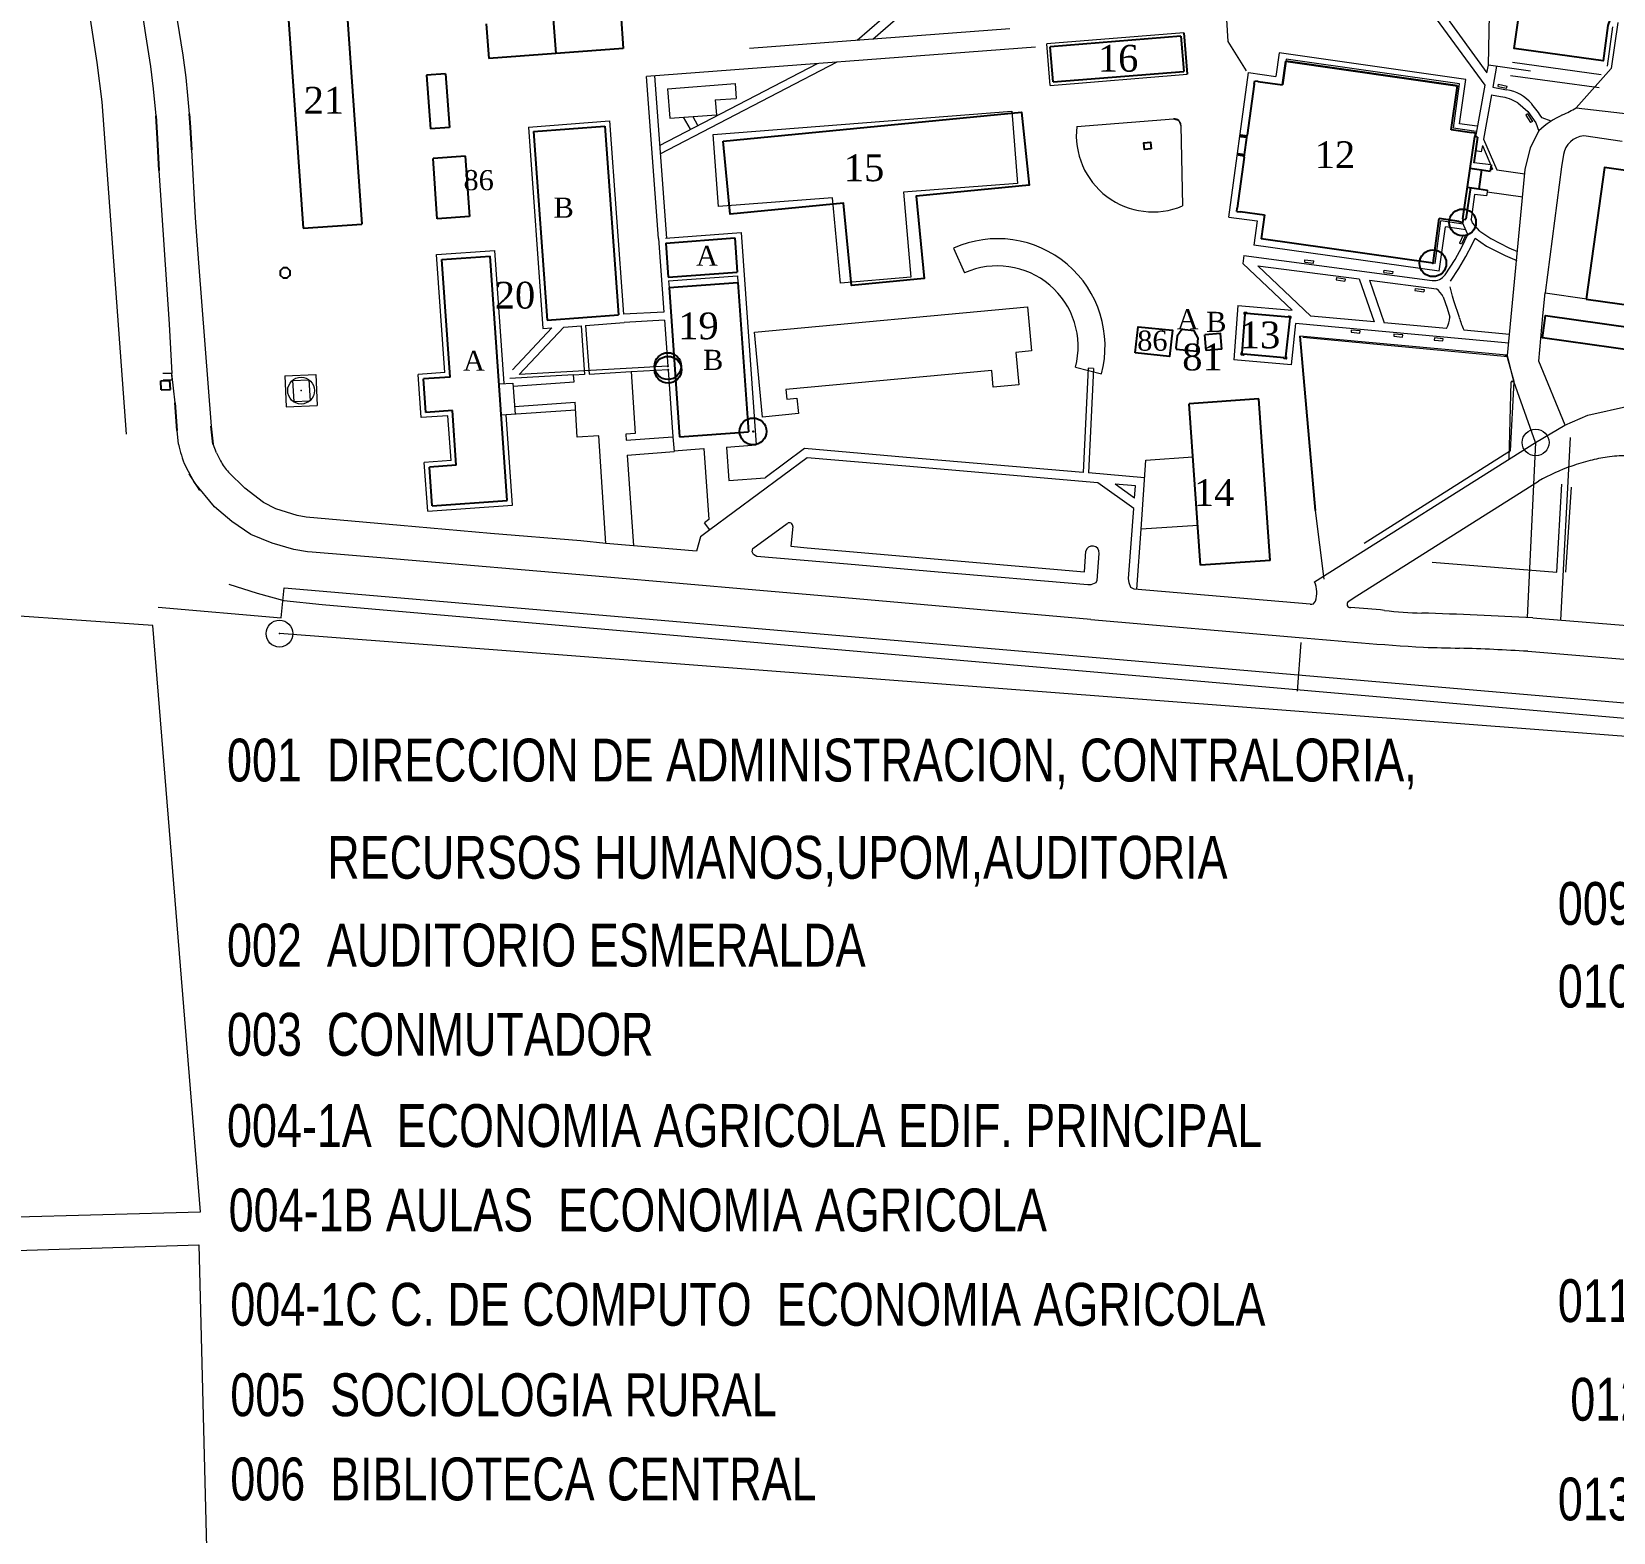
# Model space of a CAD drawing. Header units: millimetres. Extents: x 740 to 5908, y 1492 to 3373.
# Drawn here: x 4390.8 to 4745.2, y 2215.9 to 2552.1 of the extents above; entities that cross this region are included whole.
import ezdxf

# ---------------------------------------------------------------- set-up
doc = ezdxf.new("R2010")
doc.units = ezdxf.units.MM
doc.header["$PDMODE"] = 32
doc.header["$PDSIZE"] = 6
for name, color, linetype in [('AUXIPUNT', 7, 'Continuous'), ('CERCAS', 42, 'Continuous'), ('CONSTRU2', 4, 'Continuous'), ('CONSTRU3', 3, 'Continuous'), ('CVL_PUNTO_NUM', 7, 'Continuous'), ('EDIFICIOS', 7, 'Continuous'), ('ORNATO', 1, 'Continuous'), ('OTROS', 6, 'Continuous'), ('VIALI', 6, 'Continuous')]:
    doc.layers.add(name, color=color, linetype=linetype)
doc.layers.add('NOMENCLATURA EDIFICIOS', color=251, linetype='Continuous', lineweight=0)
doc.layers.add('VIAPEATO', color=8, linetype='Continuous', lineweight=0)
doc.styles.add('ARIAL', font='BOOKOS.TTF')
doc.styles.add('WMF-ARIAL0', font='arial.ttf')

msp = doc.modelspace()

# ---------------------------------------------------------------- linework, layer by layer
at = {"color": 8, "lineweight": 0}
msp.add_line((4717.23, 2544.58), (4718.18, 2597.49), dxfattribs=at)
at = {"color": 8, "ltscale": 2}
msp.add_line((4648.92, 2551.83), (4649.67, 2542.54), dxfattribs=at)
at = {"ltscale": 2}
msp.add_line((4648.28, 2551.08), (4648.92, 2543.18), dxfattribs=at)
at = {"color": 7, "lineweight": 0}
for p, q in [((4447.55, 2475.02), (4454.49, 2475.31)), ((4447.55, 2475.02), (4447.86, 2468.05)), ((4449.26, 2473.98), (4452.92, 2474.13)), ((4449.26, 2473.98), (4449.56, 2469.26)), ((4452.92, 2474.13), (4453.22, 2469.41)), ((4454.49, 2475.31), (4454.81, 2468.35)), ((4447.86, 2468.05), (4454.81, 2468.35)), ((4449.56, 2469.26), (4453.22, 2469.41))]:
    msp.add_line(p, q, dxfattribs=at)
msp.add_circle((4451.18, 2471.68), 3, dxfattribs=at)
msp.add_point((4451.18, 2471.68), dxfattribs=at)
at = {"layer": 'AUXIPUNT', "color": 7}
for p in [(4711.4, 2509.36), (4533.34, 2477.17), (4533.4, 2476.36)]:
    msp.add_point(p, dxfattribs=at)
at = {"layer": 'CERCAS', "color": 7}
msp.add_point((4552.43, 2462.54), dxfattribs=at)
at = {"layer": 'CONSTRU2', "color": 7}
msp.add_lwpolyline([(4739.11, 2492.16), (4773.73, 2487.32), (4777.89, 2516.77), (4743.23, 2521.68)], close=True, dxfattribs=at)
at = {"layer": 'CONSTRU3', "color": 7}
for p, q in [((4653.94, 2480.66), (4653.67, 2484.17)), ((4657.47, 2480.93), (4653.94, 2480.66))]:
    msp.add_line(p, q, dxfattribs=at)
for points in [[(4641.59, 2525.81), (4640.12, 2525.71), (4639.99, 2527.2), (4641.46, 2527.3)], [(4638.06, 2480.16), (4638.72, 2485.95), (4646.37, 2485.21), (4645.75, 2479.34)], [(4647.21, 2480.94), (4651.85, 2480.54), (4651.88, 2480.84), (4651.97, 2480.83), (4652.15, 2483.45), (4651.26, 2485.09), (4648.53, 2485.4), (4647.42, 2483.85), (4647.14, 2481.24), (4647.24, 2481.24)]]:
    msp.add_lwpolyline(points, close=True, dxfattribs=at)
for points in [[(4754.21, 2469.31), (4749.04, 2470.05), (4750.53, 2480.51), (4729.29, 2483.54), (4729.96, 2488.52), (4756.39, 2484.74), (4754.18, 2469.31)], [(4657.45, 2480.93), (4657.18, 2484.44), (4653.65, 2484.18)]]:
    msp.add_lwpolyline(points, dxfattribs=at)
at = {"layer": 'EDIFICIOS', "color": 7}
for p, q in [((4447.69, 2563.7), (4451.61, 2508.07)), ((4460.88, 2564.62), (4464.8, 2509)), ((4522.83, 2556.12), (4523.35, 2548.34)), ((4492.65, 2553.81), (4493.23, 2546.08)), ((4507.63, 2554.94), (4508.22, 2547.2)), ((4523.34, 2548.32), (4493.23, 2546.08)), ((4648.28, 2551.08), (4618.99, 2548.7)), ((4619.64, 2540.82), (4619, 2548.7)), ((4671.79, 2545.45), (4671.02, 2540.15)), ((4671.03, 2540.19), (4671.79, 2545.45)), ((4671.79, 2545.45), (4710.25, 2539.98)), ((4710.25, 2539.98), (4671.79, 2545.45)), ((4483.5, 2542.65), (4479.27, 2542.32)), ((4479.27, 2542.32), (4480.2, 2530.33)), ((4483.5, 2542.65), (4484.43, 2530.65)), ((4619.64, 2540.82), (4648.92, 2543.18)), ((4664.73, 2540.36), (4664.83, 2541.1)), ((4664.83, 2541.1), (4665.57, 2541)), ((4665.56, 2540.9), (4665.57, 2541)), ((4665.56, 2540.9), (4671.02, 2540.15)), ((4663.23, 2528.87), (4664.81, 2540.35)), ((4664.81, 2540.35), (4664.73, 2540.36)), ((4708.86, 2530.07), (4710.23, 2539.98)), ((4484.43, 2530.65), (4480.2, 2530.33)), ((4503.28, 2529.71), (4519.25, 2530.9)), ((4519.25, 2530.9), (4522.31, 2488.65)), ((4503.28, 2529.71), (4506.34, 2487.46)), ((4662.47, 2524), (4663.13, 2528.88)), ((4663.23, 2528.87), (4663.13, 2528.88)), ((4713.48, 2529.4), (4708.86, 2530.07)), ((4714.07, 2528.61), (4711.41, 2510.17)), ((4713.48, 2529.4), (4713.49, 2529.5)), ((4714.28, 2529.39), (4713.49, 2529.5)), ((4714.07, 2528.61), (4714.17, 2528.6)), ((4714.28, 2529.39), (4714.17, 2528.6)), ((4488, 2524.22), (4480.74, 2523.71)), ((4481.69, 2510.17), (4480.74, 2523.71)), ((4488.95, 2510.68), (4488, 2524.22)), ((4661, 2512.56), (4662.56, 2523.99)), ((4662.56, 2523.99), (4662.47, 2524)), ((4660.82, 2511.83), (4660.92, 2512.57)), ((4661, 2512.56), (4660.92, 2512.57)), ((4451.61, 2508.07), (4464.8, 2509)), ((4488.94, 2510.68), (4481.69, 2510.17)), ((4660.82, 2511.83), (4661.56, 2511.73)), ((4661.57, 2511.83), (4661.56, 2511.73)), ((4661.57, 2511.83), (4667.01, 2511.08)), ((4667.01, 2511.08), (4666.27, 2505.67)), ((4704.77, 2500.24), (4706.18, 2510.21)), ((4710.62, 2509.57), (4706.18, 2510.21)), ((4710.62, 2509.57), (4710.61, 2509.47)), ((4711.4, 2509.36), (4710.61, 2509.47)), ((4711.51, 2510.15), (4711.4, 2509.36)), ((4711.41, 2510.17), (4711.51, 2510.15)), ((4532.91, 2504.74), (4548.33, 2505.88)), ((4548.33, 2505.88), (4548.87, 2498.19)), ((4704.77, 2500.24), (4666.27, 2505.67)), ((4532.91, 2504.74), (4533.45, 2497.06)), ((4482.72, 2501.05), (4493.54, 2501.8)), ((4484.56, 2474.71), (4482.72, 2501.05)), ((4497.38, 2447.05), (4493.54, 2501.8)), ((4533.45, 2497.06), (4548.87, 2498.19)), ((4533.63, 2494.76), (4549.03, 2495.89)), ((4549.03, 2495.89), (4551.38, 2462.46)), ((4533.63, 2494.76), (4535.98, 2461.33)), ((4506.34, 2487.46), (4522.31, 2488.65)), ((4484.56, 2474.71), (4478.57, 2474.29)), ((4479.1, 2466.81), (4478.57, 2474.29)), ((4485.09, 2467.23), (4479.1, 2466.81)), ((4485.95, 2454.97), (4485.09, 2467.23)), ((4665.78, 2469.82), (4650.16, 2468.72)), ((4652.68, 2432.56), (4650.16, 2468.72)), ((4668.3, 2433.66), (4665.78, 2469.82)), ((4535.98, 2461.33), (4551.38, 2462.46)), ((4485.95, 2454.97), (4479.96, 2454.55)), ((4480.56, 2445.88), (4479.96, 2454.55)), ((4480.56, 2445.88), (4497.38, 2447.05)), ((4668.3, 2433.66), (4652.68, 2432.56))]:
    msp.add_line(p, q, dxfattribs=at)
at = {"layer": 'EDIFICIOS', "color": 8}
for p, q in [((4418.6, 2533.27), (4418.91, 2528.15)), ((4426.1, 2533.7), (4426.3, 2530.67)), ((4426.3, 2530.67), (4426.59, 2525.6)), ((4418.91, 2528.15), (4419.33, 2521.01)), ((4419.76, 2473.86), (4421.8, 2473.97)), ((4419.86, 2471.83), (4419.76, 2473.86)), ((4421.9, 2471.94), (4421.8, 2473.97)), ((4419.86, 2471.83), (4421.9, 2471.94)), ((4423.44, 2462.78), (4422.98, 2468.95)), ((4431.5, 2459.66), (4431.04, 2463.72))]:
    msp.add_line(p, q, dxfattribs=at)
at = {"layer": 'EDIFICIOS', "color": 7}
for points in [[(4724.13, 2593.33), (4753.92, 2589.25), (4752.29, 2577.32), (4743.95, 2553.44), (4742.88, 2545.57), (4722.98, 2548.3), (4724.07, 2556.16), (4722.48, 2581.4)], [(4545.76, 2527.55), (4612.59, 2534.04), (4614.31, 2517.72), (4588.95, 2515.26), (4590.74, 2496.77), (4574.52, 2495.2), (4572.72, 2513.69), (4547.34, 2511.23)], [(4671.44, 2479.03), (4662.3, 2479.81), (4662.29, 2479.65), (4661.86, 2479.69), (4661.89, 2480.12), (4662.05, 2480.1), (4662.69, 2488.77), (4662.53, 2488.78), (4662.56, 2489.21), (4662.99, 2489.18), (4662.97, 2489.02), (4672.44, 2488.2), (4672.46, 2488.36), (4672.88, 2488.32), (4672.84, 2487.89), (4672.68, 2487.91), (4671.74, 2479.27), (4671.9, 2479.26), (4671.86, 2478.83), (4671.43, 2478.87)]]:
    msp.add_lwpolyline(points, close=True, dxfattribs=at)
msp.add_point((4704.75, 2500.21), dxfattribs=at)
at = {"layer": 'NOMENCLATURA EDIFICIOS', "color": 1}
msp.add_line((4597.35, 2503.6, 100.27), (4599.83, 2498.09, 100.27), dxfattribs=at)
for points in [[(4543.49, 2529.06), (4610.4, 2534.27), (4611.66, 2518.07), (4586.13, 2516.14), (4587.79, 2497.1), (4572.05, 2495.73), (4570.23, 2514.83), (4544.71, 2512.9)], [(4533.63, 2494.76), (4549.03, 2495.89), (4551.38, 2462.46), (4535.98, 2461.33)], [(4552.77, 2484.81), (4613.94, 2490.45), (4614.85, 2480.57), (4611.31, 2480.24), (4611.98, 2472.98), (4606.26, 2472.45), (4605.91, 2476.18), (4559.78, 2471.93), (4559.98, 2469.79), (4562.27, 2470), (4562.59, 2466.52), (4554.53, 2465.77)]]:
    msp.add_lwpolyline(points, close=True, dxfattribs=at)
msp.add_lwpolyline([(4624.96, 2530.84), (4646.66, 2532.59), (4647.8, 2532.2), (4648.3, 2531.1), (4648.65, 2513.05)], dxfattribs=at)
at = {"layer": 'NOMENCLATURA EDIFICIOS', "color": 1, "elevation": 100.27}
msp.add_lwpolyline([(4624.71, 2476.96), (4630.49, 2475.43)], dxfattribs=at)
at = {"layer": 'NOMENCLATURA EDIFICIOS', "color": 1}
for centre, radius, start, end in [((4642.02, 2528.89), 17.17, 173.5086, 292.7089), ((4646.78, 2531.07), 1.52, 1.1189, 94.6153), ((4607.21, 2481.62, 100.27), 24.09, 345.1046, 114.1482), ((4607.2, 2481.55, 100.27), 18.07, 345.201, 114.1245)]:
    msp.add_arc(centre, radius, start, end, dxfattribs=at)
at = {"layer": 'ORNATO', "color": 7}
for p, q in [((4661.71, 2528.87), (4661.67, 2528.56)), ((4663.06, 2528.36), (4661.67, 2528.56)), ((4663.11, 2528.68), (4661.71, 2528.87)), ((4714.77, 2528.48), (4713.95, 2522.74)), ((4714.77, 2528.48), (4714.07, 2528.58)), ((4661.14, 2524.71), (4661.1, 2524.39)), ((4662.49, 2524.2), (4661.1, 2524.39)), ((4662.54, 2524.52), (4661.14, 2524.71)), ((4713.05, 2521.53), (4715.62, 2521.16)), ((4715.62, 2521.16), (4715.03, 2516.88)), ((4715.62, 2521.16), (4717.6, 2520.87)), ((4717.77, 2522.25), (4717.58, 2520.85)), ((4713.14, 2517.16), (4712.12, 2510.07)), ((4712.46, 2517.25), (4715.03, 2516.88)), ((4715.03, 2516.88), (4716.97, 2516.6)), ((4711.41, 2510.12), (4712.11, 2510.01))]:
    msp.add_line(p, q, dxfattribs=at)
at = {"layer": 'OTROS', "color": 7}
msp.add_line((4448.7, 2497.58), (4448.06, 2496.93), dxfattribs=at)
msp.add_lwpolyline([(4448.06, 2496.93), (4448.71, 2497.59), (4448.7, 2498.51), (4448.05, 2499.15), (4447.13, 2499.15), (4446.48, 2498.5), (4446.49, 2497.58), (4447.14, 2496.93)], close=True, dxfattribs=at)
at = {"layer": 'VIALI', "color": 7}
for p, q in [((4674.92, 2483.91), (4678.39, 2444.8)), ((4722.91, 2473.74), (4722.3, 2473.62))]:
    msp.add_line(p, q, dxfattribs=at)
at = {"layer": 'VIAPEATO', "color": 8}
for p, q in [((4658.88, 2549.88), (4656.44, 2590.47)), ((4401.36, 2571.82), (4405.44, 2545.22)), ((4697.06, 2570.23), (4716.84, 2542.86)), ((4421.59, 2566.14), (4424.68, 2546.83)), ((4695.05, 2569.19), (4716.4, 2540.09)), ((4414.59, 2562.44), (4416.35, 2551.36)), ((4575.77, 2550.16), (4591.7, 2564.05)), ((4579.25, 2550.44), (4595.27, 2564.32)), ((4609.97, 2552.75), (4551.62, 2548.35)), ((4648.92, 2551.83), (4618.25, 2549.34)), ((4745.02, 2553.18), (4743.82, 2544.33)), ((4746.2, 2554.18), (4744.65, 2543.85)), ((4416.35, 2551.36), (4417.46, 2544.28)), ((4615.72, 2548.61), (4528.59, 2542.05)), ((4619, 2540.06), (4618.25, 2549.34)), ((4663.02, 2543.33), (4658.88, 2549.88)), ((4405.44, 2545.22), (4406.55, 2536.37)), ((4424.68, 2546.83), (4425.37, 2541.79)), ((4531.51, 2526.62), (4566.86, 2544.99)), ((4531.62, 2524.69), (4571.26, 2545.33)), ((4670.34, 2547.32), (4669.58, 2542.07)), ((4712.09, 2541.39), (4670.34, 2547.32)), ((4710.74, 2540.37), (4671.85, 2545.9)), ((4716.84, 2542.86), (4717.23, 2544.58)), ((4726.61, 2543.23), (4717.23, 2544.58)), ((4722.56, 2545.25), (4742.42, 2542.52)), ((4417.46, 2544.28), (4418.02, 2539.26)), ((4425.37, 2541.79), (4425.76, 2537.76)), ((4531.25, 2505.75), (4528.59, 2542.05)), ((4530.35, 2542.18), (4533.04, 2505.83)), ((4619, 2540.06), (4649.67, 2542.54)), ((4659.01, 2510.56), (4663.44, 2542.91)), ((4663.44, 2542.91), (4669.58, 2542.07)), ((4710.72, 2531.47), (4712.09, 2541.39)), ((4718.98, 2544.33), (4718.15, 2539.69)), ((4722.15, 2542.28), (4742.01, 2539.55)), ((4744.65, 2543.85), (4736.83, 2535.03)), ((4418.02, 2539.26), (4418.6, 2533.27)), ((4425.76, 2537.76), (4426.1, 2533.7)), ((4709.37, 2530.45), (4710.74, 2540.37)), ((4716.4, 2540.09), (4714.26, 2528.55)), ((4717.85, 2537.96), (4716.09, 2528.04)), ((4717.85, 2537.96), (4719.89, 2537.53)), ((4718.15, 2539.69), (4721.23, 2539.04)), ((4719.34, 2539.83), (4719.44, 2540.32)), ((4719.34, 2539.83), (4721.26, 2539.42)), ((4719.44, 2540.32), (4721.37, 2539.9)), ((4721.26, 2539.42), (4721.37, 2539.9)), ((4406.55, 2536.37), (4411.99, 2461.89)), ((4723.8, 2536.15), (4726.03, 2534.24)), ((4726.03, 2534.24), (4727.78, 2531.66)), ((4736.83, 2535.03), (4749.17, 2533.59)), ((4502.11, 2530.72), (4520.27, 2532.08)), ((4502.11, 2530.72), (4505.37, 2485.58)), ((4520.27, 2532.08), (4523.4, 2488.78)), ((4536.8, 2532.94), (4538.33, 2530.27)), ((4538.93, 2533.12), (4539.95, 2531.13)), ((4714.47, 2529.71), (4709.37, 2530.45)), ((4714.69, 2530.9), (4710.72, 2531.47)), ((4725.96, 2533.65), (4725.54, 2533.37)), ((4725.54, 2533.37), (4726.64, 2531.72)), ((4725.96, 2533.65), (4727.06, 2532)), ((4727.06, 2532), (4726.64, 2531.72)), ((4727.78, 2531.66), (4728.46, 2529.8)), ((4731.23, 2532.01), (4729.2, 2532.78)), ((4716.09, 2528.04), (4719.04, 2521.13)), ((4726.64, 2526.04), (4728.5, 2529.85)), ((4747.13, 2527.52), (4738.53, 2528.75)), ((4426.59, 2525.6), (4427.48, 2510.4)), ((4715.57, 2525.14), (4714.33, 2525.38)), ((4715.83, 2526.6), (4715.57, 2525.14)), ((4715.83, 2526.6), (4718.11, 2521.26)), ((4725.45, 2521.22), (4726.64, 2526.04)), ((4734.02, 2524.55), (4733.58, 2521.84)), ((4419.33, 2521.01), (4421.63, 2486.57)), ((4717.65, 2521.32), (4718.11, 2521.26)), ((4719.04, 2521.13), (4725.36, 2520.26)), ((4721.48, 2479.53), (4725.45, 2521.22)), ((4733.58, 2521.84), (4729.88, 2493.58)), ((4716.92, 2516.19), (4724.87, 2515.06)), ((4427.48, 2510.4), (4428.19, 2500.28)), ((4659.01, 2510.56), (4665.36, 2509.69)), ((4665.36, 2509.69), (4664.62, 2504.29)), ((4712.54, 2506.65), (4711.4, 2509.36)), ((4531.25, 2505.75), (4532.47, 2489.28)), ((4532.83, 2505.84), (4549.74, 2507.08)), ((4549.74, 2507.08), (4553.1, 2459.5)), ((4706.18, 2498.43), (4707.58, 2508.34)), ((4712.1, 2507.69), (4707.58, 2508.34)), ((4711.5, 2506.52), (4710.67, 2504.73)), ((4711.96, 2506.31), (4711.13, 2504.52)), ((4711.21, 2503.81), (4712.54, 2506.65)), ((4711.96, 2506.31), (4711.5, 2506.52)), ((4713.52, 2504.42), (4714.18, 2505.83)), ((4481.54, 2502.17), (4494.55, 2503.08)), ((4483.39, 2475.73), (4481.54, 2502.17)), ((4496.64, 2473.24), (4494.55, 2503.08)), ((4662.39, 2501.96), (4662.15, 2500.14)), ((4662.39, 2501.96), (4704.62, 2496.32)), ((4706.18, 2498.43), (4664.62, 2504.29)), ((4709.72, 2501.09), (4711.21, 2503.81)), ((4711.13, 2504.52), (4710.67, 2504.73)), ((4712.15, 2501.73), (4713.52, 2504.42)), ((4428.19, 2500.28), (4431.04, 2463.72)), ((4673.18, 2489.7), (4662.15, 2500.14)), ((4665.51, 2499.67), (4677.38, 2488.39)), ((4665.51, 2499.67), (4688.24, 2496.71)), ((4676.03, 2500.48), (4676.08, 2500.97)), ((4676.03, 2500.48), (4677.99, 2500.26)), ((4676.08, 2500.97), (4678.04, 2500.76)), ((4677.99, 2500.26), (4678.04, 2500.76)), ((4693.78, 2498.14), (4693.85, 2498.64)), ((4693.85, 2498.64), (4695.82, 2498.38)), ((4695.76, 2497.88), (4695.82, 2498.38)), ((4707.49, 2497.62), (4709.72, 2501.09)), ((4708.67, 2496.18), (4710.58, 2499.02)), ((4710.58, 2499.02), (4712.15, 2501.73)), ((4683.15, 2496.99), (4683.09, 2496.49)), ((4683.09, 2496.49), (4685.05, 2496.23)), ((4683.15, 2496.99), (4685.12, 2496.73)), ((4685.12, 2496.73), (4685.05, 2496.23)), ((4688.24, 2496.71), (4691.57, 2487.11)), ((4690.53, 2496.41), (4693.83, 2486.9)), ((4690.53, 2496.41), (4705.56, 2494.46)), ((4693.78, 2498.14), (4695.76, 2497.88)), ((4709.16, 2492.84), (4708.65, 2494.96)), ((4700.78, 2494.59), (4700.71, 2494.09)), ((4700.71, 2494.09), (4702.69, 2493.82)), ((4700.78, 2494.59), (4702.76, 2494.32)), ((4702.76, 2494.32), (4702.69, 2493.82)), ((4707.07, 2492.69), (4707.95, 2490.17)), ((4709.47, 2491.79), (4709.16, 2492.84)), ((4710.67, 2488.08), (4709.47, 2491.79)), ((4729.39, 2488.45), (4729.88, 2493.58)), ((4729.88, 2493.58), (4739.22, 2492.25)), ((4532.47, 2489.28), (4523.4, 2488.78)), ((4661.03, 2490.75), (4660.14, 2478.59)), ((4661.03, 2490.75), (4673.18, 2489.7)), ((4691.57, 2487.11), (4677.38, 2488.39)), ((4707.95, 2490.17), (4708.53, 2488.13)), ((4728.46, 2478.28), (4729.39, 2488.45)), ((4421.63, 2486.57), (4422.24, 2475.53)), ((4507.36, 2485.73), (4498.51, 2476.37)), ((4500.07, 2475.31), (4510.06, 2485.88)), ((4505.37, 2485.58), (4507.36, 2485.73)), ((4510.06, 2485.88), (4513.9, 2486.18)), ((4513.9, 2486.18), (4514.66, 2475.32)), ((4514.92, 2486.29), (4523.54, 2486.93)), ((4514.92, 2486.29), (4515.68, 2475.39)), ((4532.63, 2487.43), (4523.54, 2486.93)), ((4532.63, 2487.43), (4533.34, 2477.17)), ((4673.96, 2486.73), (4672.96, 2477.49)), ((4721.75, 2482.33), (4673.96, 2486.73)), ((4707.8, 2485.62), (4693.83, 2486.9)), ((4711.69, 2485.29), (4721.93, 2484.31)), ((4721.31, 2479.59), (4674.92, 2483.91)), ((4674.92, 2483.91), (4678.39, 2444.8)), ((4721.55, 2479.24), (4675.63, 2483.6)), ((4533.36, 2477.16), (4500.07, 2475.31)), ((4672.96, 2477.49), (4660.14, 2478.59)), ((4721.48, 2479.53), (4720.64, 2479.33)), ((4722.92, 2473.72), (4721.31, 2479.59)), ((4722.91, 2473.74), (4721.48, 2479.53)), ((4734.37, 2463.93), (4728.46, 2478.28)), ((4422.24, 2475.53), (4420.2, 2475.49)), ((4422.27, 2474.05), (4420.24, 2474)), ((4422.27, 2474.05), (4422.24, 2475.53)), ((4422.98, 2468.95), (4422.24, 2475.53)), ((4483.39, 2475.73), (4477.4, 2475.31)), ((4478.08, 2465.63), (4477.4, 2475.31)), ((4512.23, 2475.19), (4497.91, 2474.39)), ((4498.68, 2472.68), (4512.32, 2473.64)), ((4514.66, 2475.32), (4512.23, 2475.17)), ((4512.32, 2473.64), (4512.23, 2475.19)), ((4515.68, 2475.39), (4525.1, 2475.98)), ((4525.1, 2475.98), (4526, 2462.06)), ((4533.4, 2476.36), (4525.11, 2475.9)), ((4533.4, 2476.36), (4534.44, 2461.34)), ((4627.52, 2476.71), (4626.38, 2453.34)), ((4628.74, 2476.65), (4627.52, 2476.71)), ((4628.74, 2476.65), (4627.61, 2453.23)), ((4721.8, 2456.36), (4722.3, 2473.62)), ((4722.15, 2458.17), (4722.92, 2473.72)), ((4727.77, 2460.06), (4722.91, 2473.74)), ((4496.03, 2466.22), (4512.73, 2467.39)), ((4499, 2468.13), (4512.61, 2469.08)), ((4513.06, 2461.25), (4512.61, 2469.08)), ((4739.43, 2466.17), (4748.82, 2468.26)), ((4484.07, 2466.05), (4478.08, 2465.63)), ((4484.77, 2455.99), (4484.07, 2466.05)), ((4498.55, 2446.03), (4497.13, 2466.29)), ((4727.77, 2460.06), (4734.32, 2463.92)), ((4734.32, 2463.92), (4739.43, 2466.17)), ((4423.72, 2459.68), (4423.44, 2462.78)), ((4432.21, 2457.75), (4431.5, 2459.66)), ((4517.85, 2461.55), (4513.06, 2461.25)), ((4519.48, 2437.46), (4517.85, 2461.55)), ((4526, 2462.06), (4523.94, 2461.93)), ((4523.94, 2461.93), (4524.04, 2460.58)), ((4524.04, 2460.58), (4534.44, 2461.34)), ((4534.44, 2461.34), (4534.73, 2458.01)), ((4546.47, 2459.02), (4553.1, 2459.5)), ((4678.25, 2428.81), (4727.77, 2460.06)), ((4727.77, 2460.06), (4725.83, 2420.86)), ((4735.49, 2461.21), (4733.32, 2420.28)), ((4484.77, 2455.99), (4478.78, 2455.57)), ((4524.25, 2457.21), (4534.73, 2458.01)), ((4524.25, 2457.21), (4525.65, 2436.92)), ((4534.71, 2458.22), (4541.43, 2458.71)), ((4541.43, 2458.71), (4542.51, 2442.78)), ((4564.54, 2456.64), (4542.77, 2440.48)), ((4546.47, 2459.02), (4547.01, 2451.58)), ((4563.96, 2458.7), (4555.17, 2452.18)), ((4586.83, 2456.72), (4563.96, 2458.7)), ((4586.66, 2454.73), (4564.54, 2456.64)), ((4626.38, 2453.34), (4586.83, 2456.72)), ((4639.41, 2440.64), (4640.42, 2456.08)), ((4640.42, 2456.08), (4650.99, 2456.83)), ((4722.15, 2458.17), (4689.34, 2437.45)), ((4427.2, 2451.17), (4425.25, 2454.8)), ((4428.5, 2449.32), (4426.12, 2453.04)), ((4438.55, 2449.8), (4434.91, 2453.4)), ((4479.54, 2444.7), (4478.78, 2455.57)), ((4629.65, 2451.05), (4586.66, 2454.73)), ((4640.16, 2452.16), (4627.61, 2453.23)), ((4431.77, 2445.67), (4427.2, 2451.17)), ((4442.73, 2446.63), (4438.55, 2449.8)), ((4547.01, 2451.58), (4555.17, 2452.18)), ((4637.74, 2445.24), (4629.65, 2451.05)), ((4637.92, 2447.58), (4633.54, 2450.72)), ((4638.12, 2450.32), (4633.54, 2450.72)), ((4637.92, 2447.58), (4638.12, 2450.32)), ((4687.74, 2425.72), (4728.43, 2451.39)), ((4732.52, 2431.04), (4733.63, 2450.72)), ((4735.74, 2450.07), (4734.42, 2431.03)), ((4435.67, 2442.37), (4431.77, 2445.67)), ((4445.53, 2445.23), (4442.73, 2446.63)), ((4450.28, 2443.7), (4445.53, 2445.23)), ((4479.54, 2444.7), (4498.55, 2446.03)), ((4636.65, 2430.56), (4637.74, 2445.24)), ((4439.9, 2439.47), (4435.67, 2442.37)), ((4452.3, 2443.32), (4450.28, 2443.7)), ((4457.36, 2442.86), (4452.3, 2443.32)), ((4473.41, 2441.48), (4457.36, 2442.86)), ((4542.51, 2442.78), (4541.58, 2442.08)), ((4542.77, 2440.48), (4541.58, 2442.08)), ((4552.38, 2436.28), (4560.11, 2441.93)), ((4678.39, 2444.8), (4680.31, 2429.48)), ((4444.68, 2437.54), (4439.9, 2439.47)), ((4493.62, 2439.7), (4473.41, 2441.48)), ((4513.88, 2438), (4493.62, 2439.7)), ((4540.63, 2438.91), (4539.73, 2435.73)), ((4542.77, 2440.48), (4540.63, 2438.91)), ((4561.35, 2441.24), (4560.93, 2436.81)), ((4638.41, 2427.17), (4639.41, 2440.64)), ((4652.06, 2441.47), (4639.41, 2440.64)), ((4449.58, 2436.08), (4444.68, 2437.54)), ((4452.64, 2435.59), (4449.58, 2436.08)), ((4453.66, 2435.52), (4452.64, 2435.59)), ((4469.92, 2434.14), (4453.66, 2435.52)), ((4519.48, 2437.46), (4513.88, 2438)), ((4525.65, 2436.92), (4519.48, 2437.46)), ((4539.73, 2435.73), (4525.65, 2436.92)), ((4552.24, 2435.53), (4552.38, 2436.28)), ((4552.57, 2434.94), (4552.24, 2435.53)), ((4553.25, 2434.52), (4552.57, 2434.94)), ((4560.93, 2436.81), (4564.55, 2436.49)), ((4564.55, 2436.49), (4626.67, 2431.11)), ((4626.67, 2431.11), (4626.98, 2435.69)), ((4629.93, 2435.22), (4629.46, 2429.17)), ((4518.88, 2429.94), (4469.92, 2434.14)), ((4573.61, 2432.78), (4553.25, 2434.52)), ((4593.93, 2431.02), (4573.61, 2432.78)), ((4627.46, 2428.14), (4593.93, 2431.02)), ((4704.56, 2433.28), (4732.52, 2431.04)), ((4435.02, 2428.36), (4441.36, 2426.29)), ((4446.68, 2420.76), (4447.39, 2427.5)), ((4447.39, 2427.5), (5036.89, 2376.91)), ((4553.04, 2426.98), (4518.88, 2429.94)), ((4628.11, 2428.15), (4627.46, 2428.14)), ((4629.2, 2428.63), (4628.11, 2428.15)), ((4629.46, 2429.17), (4629.2, 2428.63)), ((4636.58, 2429.62), (4636.65, 2430.56)), ((4636.67, 2428.64), (4636.58, 2429.62)), ((4637.08, 2427.58), (4636.67, 2428.64)), ((4637.83, 2427.22), (4637.08, 2427.58)), ((4441.36, 2426.29), (4447.33, 2424.68)), ((4447.33, 2424.68), (4455.88, 2423.78)), ((4572.98, 2425.26), (4553.04, 2426.98)), ((4593.29, 2423.47), (4572.98, 2425.26)), ((4677.24, 2423.82), (4637.83, 2427.22)), ((4685.74, 2424.44), (4687.74, 2425.72)), ((4419.19, 2423.16), (4446.68, 2420.76)), ((4455.88, 2423.78), (4876.49, 2387.09)), ((4628.09, 2420.44), (4593.29, 2423.47)), ((4628.09, 2420.44), (4674.82, 2416.37)), ((4727.11, 2420.79), (4831.43, 2412.14)), ((5135.68, 2364.63), (4446.33, 2417.24)), ((4675.15, 2415.22), (4674.35, 2404.39)), ((4726.03, 2413.28), (4885.06, 2400.05))]:
    msp.add_line(p, q, dxfattribs=at)
at = {"layer": 'VIAPEATO', "color": 7}
for p, q in [((4671.85, 2545.9), (4671.79, 2545.48)), ((4533.28, 2539.32), (4548.39, 2540.45)), ((4533.28, 2539.32), (4533.77, 2532.75)), ((4548.39, 2540.45), (4548.64, 2537.14)), ((4543.98, 2536.79), (4548.64, 2537.14)), ((4543.98, 2536.79), (4544.22, 2533.48)), ((4533.77, 2532.75), (4544.22, 2533.48)), ((4717.77, 2522.25), (4713.95, 2522.74)), ((4716.97, 2516.6), (4716.79, 2515.29)), ((4714.09, 2515.64), (4713.35, 2510.12)), ((4716.79, 2515.29), (4714.09, 2515.64)), ((4705.22, 2500.18), (4706.56, 2509.7)), ((4711.56, 2508.98), (4706.56, 2509.7)), ((4713.59, 2509.25), (4713.35, 2510.12)), ((4715.26, 2507.42), (4713.59, 2509.25)), ((4705.22, 2500.18), (4704.77, 2500.24)), ((4533.51, 2496.28), (4548.92, 2497.41)), ((4533.51, 2496.28), (4533.62, 2494.76)), ((4548.92, 2497.41), (4549.03, 2495.85)), ((4495.55, 2473.17), (4498.63, 2473.38)), ((4498.63, 2473.38), (4499.12, 2466.43))]:
    msp.add_line(p, q, dxfattribs=at)
at = {"layer": 'VIAPEATO', "color": 8}
for points in [[(4714.18, 2505.83), (4716.77, 2504.07), (4720.94, 2501.93), (4723.52, 2500.81)], [(4715.26, 2507.42), (4717.75, 2505.73), (4721.76, 2503.67), (4723.7, 2502.83)]]:
    msp.add_lwpolyline(points, dxfattribs=at)
for points in [[(4688.44, 2485.04), (4686.47, 2485.24), (4686.42, 2484.74), (4688.39, 2484.55)], [(4698, 2484.15), (4696.03, 2484.35), (4695.98, 2483.85), (4697.95, 2483.65)], [(4707.03, 2483.29), (4705.07, 2483.49), (4705.02, 2482.99), (4706.98, 2482.8)], [(4319.13, 2284.72), (4428.65, 2287.69), (4417.96, 2419.06), (4319.75, 2425.97), (4313.86, 2419.8), (4319.13, 2284.72)], [(4428.29, 2280.36), (4436.17, 1967.57), (4432.19, 1963.94), (4387.59, 1972.93), (4375.43, 2276.15), (4377.62, 2278.73), (4428.29, 2280.36)]]:
    msp.add_lwpolyline(points, close=True, dxfattribs=at)
for centre, radius, start, end in [((4718.13, 2526.29), 11.37, 60.0596, 81.0695), ((4719.97, 2530.11), 9.02, 39.8621, 81.9772), ((4701.7, 2514.84), 32.83, 33.1075, 39.8621), ((4721.24, 2561.41), 30.65, 294.1986, 300.5753), ((4741.39, 2516.57), 18.51, 114.1986, 134.1528), ((4738.91, 2523.82), 4.94, 94.4007, 171.4826), ((4704.95, 2499.42), 3.11, 263.9715, 324.6633), ((4701.64, 2489.58), 6.26, 29.7738, 51.2475), ((4701.95, 2488.69), 6.6, 332.2877, 355.1726), ((4724.82, 2491.69), 14.61, 194.3236, 205.9792), ((4449.5, 2465.1), 26.35, 191.8902, 203.0168), ((4470.42, 2475.77), 42.25, 205.2485, 208.0314), ((4443.6, 2461.49), 11.86, 208.0314, 222.8832), ((4756.06, 2395.5), 62.62, 104.9045, 108.8276), ((4748.2, 2425.03), 32.06, 97.8533, 104.9045), ((4748.63, 2421.9), 35.22, 90.866, 97.8533), ((4749.09, 2415.94), 41.02, 108.8276, 120.2341), ((4560.58, 2441.3), 0.777, 353.6265, 126.6092), ((4628.45, 2435.39), 1.5, 353.4274, 168.4678), ((4672.41, 2426.43), 6.31, 342.4849, 22.1954), ((4677.43, 2424.84), 1.04, 259.1261, 342.4849), ((4686.29, 2423.87), 0.788, 133.5922, 273.6989), ((4681.75, 2324.58), 98.61, 82.911, 87.3311), ((4703.47, 2499.25), 77.4, 262.911, 269.0867), ((4642.48, 738.3), 1684.62, 87.12047, 87.96714), ((4754.21, 3255.74), 843.11, 264.59695, 266.49508), ((4760.95, 4272.57), 1859.28, 268.20369, 268.45174), ((4696.85, 1935.66), 478.51, 86.5049, 88.3407)]:
    msp.add_arc(centre, radius, start, end, dxfattribs=at)
for p in [(4727.77, 2460.06), (4446.33, 2417.24)]:
    msp.add_point(p, dxfattribs=at)

# ---------------------------------------------------------------- texts
at = {"color": 7, "style": 'WMF-ARIAL0', "width": 0.75}
for s, p in [('001  DIRECCION DE ADMINISTRACION, CONTRALORIA,', (4434.58, 2384.12)), ('RECURSOS HUMANOS,UPOM,AUDITORIA', (4457.03, 2362.34)), ('009  EDIFICIO DAÑADO Y DESOCUPADO', (4732.74, 2352)), ('002  AUDITORIO ESMERALDA', (4434.58, 2342.67)), ('010  ANTIGUO INVERNADERO DE FITOTECNIA', (4732.74, 2333.48)), ('003  CONMUTADOR', (4434.58, 2322.68)), ('004-1A  ECONOMIA AGRICOLA EDIF. PRINCIPAL', (4434.58, 2302.24)), ('004-1B AULAS  ECONOMIA AGRICOLA ', (4434.95, 2283.34)), ('004-1C C. DE COMPUTO  ECONOMIA AGRICOLA ', (4435.32, 2262.2)), ('011  AUDITORIO PRINCIPAL', (4732.74, 2263.02)), ('005  SOCIOLOGIA RURAL', (4435.32, 2241.94)), (' 012  TALLERES DIFUSION CULTURAL', (4732.74, 2240.93)), ('006  BIBLIOTECA CENTRAL', (4435.32, 2223.08)), ('013  MOLINO DE GRANO DE FITOTECNIA', (4732.74, 2218.59))]:
    msp.add_text(s, height=9.6, dxfattribs=at).set_placement(p)
at = {"layer": 'CVL_PUNTO_NUM', "color": 7, "style": 'ARIAL'}
for s, height, p in [('16', 6, (4629.69, 2543.13)), ('21', 6, (4451.76, 2533.73)), ('12', 6, (4678.27, 2521.53)), ('15', 6, (4572.77, 2518.6)), ('86', 4.5, (4487.56, 2516.58)), ('B', 4.5, (4507.74, 2510.42)), ('A', 4.5, (4539.66, 2499.65)), ('20', 6, (4494.56, 2490.06)), ('19', 6, (4535.67, 2483.19)), ('A', 4.5, (4647.37, 2485.4)), ('B', 4.5, (4653.96, 2484.83)), ('86', 4.5, (4638.5, 2480.62)), ('13', 6, (4661.49, 2481.16)), ('A', 4.5, (4487.46, 2476.13)), ('B', 4.5, (4541.23, 2476.32)), ('81', 6, (4648.59, 2476.21)), ('14', 6, (4651.2, 2445.84))]:
    msp.add_text(s, height=height, dxfattribs=at).set_placement(p)

doc.saveas('drawing.dxf')
